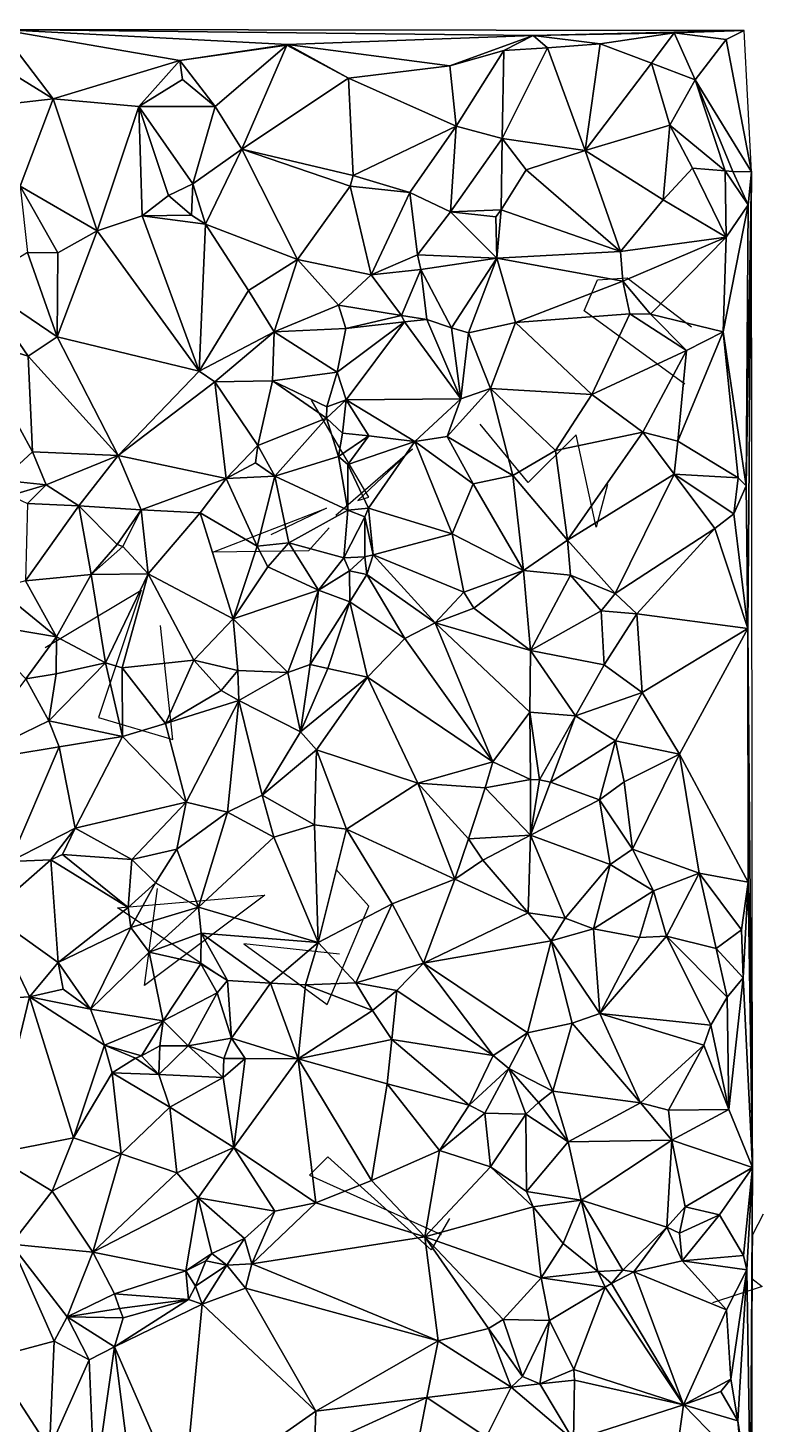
# Model space of a CAD drawing. Header units: metres. Extents: x -15.6 to 15.1, y -15 to 15.
# Drawn here: x 6.51 to 15.11, y -1.33 to 15 of the extents above; entities that cross this region are included whole.
import ezdxf

# ---------------------------------------------------------------- set-up
doc = ezdxf.new("R2010")
doc.units = ezdxf.units.M
doc.layers.add('CRACKS', color=1, linetype='Continuous')
doc.layers.add('STREET_MESH', color=7, linetype='Continuous')

msp = doc.modelspace()

# ---------------------------------------------------------------- linework, layer by layer
at = {"layer": 'CRACKS'}
for points in [[(14.191, 10.829, 0.1), (13.016, 11.688, 0.1), (13.172, 12.051, 0.1), (13.516, 12.075, 0.1), (14.27, 11.502, 0.1)], [(10.11, 9.297, 0.1), (11.006, 10.076, 0.1), (10.37, 9.469, 0.1), (10.495, 9.507, 0.1), (9.826, 10.645, 0.1)], [(13.289, 9.656, 0.1), (13.154, 9.157, 0.1), (12.921, 10.239, 0.1), (12.362, 9.682, 0.1), (11.799, 10.363, 0.1)], [(10.034, 9.151, 0.1), (9.79, 8.88, 0.1), (8.673, 8.865, 0.1), (10, 9.382, 0.1), (9.352, 9.067, 0.1)], [(6.71, 7.751, 0.1), (7.836, 8.422, 0.1), (7.337, 6.931, 0.1), (8.204, 6.675, 0.1), (8.06, 8.009, 0.1)], [(10.152, 4.164, 0.1), (9.034, 4.286, 0.1), (10.01, 3.574, 0.1), (10.497, 4.725, 0.1), (10.111, 5.156, 0.1)], [(8.803, 3.878, 0.1), (7.559, 4.705, 0.1), (9.279, 4.852, 0.1), (7.875, 3.797, 0.1), (8.027, 4.933, 0.1)], [(11.442, 1.071, 0.1), (11.224, 0.704, 0.1), (10.018, 1.795, 0.1), (9.803, 1.58, 0.1), (11.341, 0.885, 0.1)], [(15.107, 1.124, 0.1), (14.984, 0.882, 0.1), (14.974, 0.372, 0.1), (15.095, 0.278, 0.1), (14.514, 0.085, 0.1)]]:
    msp.add_polyline3d(points, dxfattribs=at)
at = {"layer": 'STREET_MESH'}
for points in [[(6.188, 14.977), (14.888, 14.968), (-11.059, 14.997)], [(6.053, 14.631), (6.807, 14.169), (6.188, 14.977)], [(6.807, 14.169), (8.287, 14.618), (6.188, 14.977)], [(8.287, 14.618), (9.545, 14.803), (6.188, 14.977)], [(9.545, 14.803), (12.419, 14.908), (6.188, 14.977)], [(6.188, 14.977), (12.419, 14.908), (14.888, 14.968)], [(11.445, 14.553), (12.419, 14.908), (9.545, 14.803)], [(11.445, 14.553), (12.074, 14.735), (12.419, 14.908)], [(12.419, 14.908), (12.074, 14.735), (12.586, 14.766)], [(12.419, 14.908), (14.069, 14.94), (14.888, 14.968)], [(12.419, 14.908), (13.204, 14.81), (14.069, 14.94)], [(13.204, 14.81), (12.419, 14.908), (12.586, 14.766)], [(13.204, 14.81), (13.801, 14.585), (14.069, 14.94)], [(13.801, 14.585), (14.315, 14.392), (14.069, 14.94)], [(14.069, 14.94), (14.675, 14.86), (14.888, 14.968)], [(14.315, 14.392), (14.675, 14.86), (14.069, 14.94)], [(14.675, 14.86), (14.315, 14.392), (14.971, 13.315)], [(14.675, 14.86), (14.971, 13.315), (14.888, 14.968)], [(8.287, 14.618), (9.536, 14.797), (9.545, 14.803)], [(9.536, 14.797), (8.287, 14.618), (8.699, 14.08)], [(9.536, 14.797), (8.699, 14.08), (9.013, 13.581)], [(10.258, 14.408), (9.536, 14.797), (9.013, 13.581)], [(9.536, 14.797), (10.258, 14.408), (9.545, 14.803)], [(10.258, 14.408), (11.445, 14.553), (9.545, 14.803)], [(12.074, 14.735), (11.445, 14.553), (11.518, 13.849)], [(12.074, 14.735), (11.518, 13.849), (12.058, 13.702)], [(13.026, 13.565), (12.586, 14.766), (12.058, 13.702)], [(12.586, 14.766), (12.074, 14.735), (12.058, 13.702)], [(13.204, 14.81), (12.586, 14.766), (13.026, 13.565)], [(13.801, 14.585), (13.204, 14.81), (13.026, 13.565)], [(5.613, 14.03), (6.807, 14.169), (6.053, 14.631)], [(7.808, 14.077), (8.287, 14.618), (6.807, 14.169)], [(7.808, 14.077), (8.319, 14.393), (8.287, 14.618)], [(8.287, 14.618), (8.319, 14.393), (8.699, 14.08)], [(11.518, 13.849), (11.445, 14.553), (10.258, 14.408)], [(14.017, 13.858), (13.801, 14.585), (13.026, 13.565)], [(14.315, 14.392), (13.801, 14.585), (14.017, 13.858)], [(8.319, 14.393), (7.808, 14.077), (8.699, 14.08)], [(10.312, 13.271), (10.258, 14.408), (9.013, 13.581)], [(10.312, 13.271), (11.518, 13.849), (10.258, 14.408)], [(14.665, 13.324), (14.315, 14.392), (14.017, 13.858)], [(14.315, 14.392), (14.665, 13.324), (14.754, 13.318)], [(14.315, 14.392), (14.754, 13.318), (14.971, 13.315)], [(6.42, 13.147), (6.807, 14.169), (5.613, 14.03)], [(6.42, 13.147), (7.318, 12.625), (6.807, 14.169)], [(7.318, 12.625), (7.808, 14.077), (6.807, 14.169)], [(7.846, 12.801), (7.808, 14.077), (7.318, 12.625)], [(7.808, 14.077), (8.44, 13.174), (8.699, 14.08)], [(8.155, 13.036), (8.44, 13.174), (7.808, 14.077)], [(7.846, 12.801), (8.155, 13.036), (7.808, 14.077)], [(8.699, 14.08), (8.44, 13.174), (9.013, 13.581)], [(11.518, 13.849), (10.312, 13.271), (10.975, 13.072)], [(11.451, 12.848), (11.518, 13.849), (10.975, 13.072)], [(11.518, 13.849), (11.451, 12.848), (12.058, 13.702)], [(14.017, 13.858), (13.026, 13.565), (13.937, 12.986)], [(14.283, 13.356), (14.017, 13.858), (13.937, 12.986)], [(14.665, 13.324), (14.017, 13.858), (14.283, 13.356)], [(8.44, 13.174), (8.585, 12.701), (9.013, 13.581)], [(8.585, 12.701), (9.664, 12.288), (9.013, 13.581)], [(9.664, 12.288), (10.279, 13.145), (9.013, 13.581)], [(10.279, 13.145), (10.312, 13.271), (9.013, 13.581)], [(11.451, 12.848), (12.046, 12.87), (12.058, 13.702)], [(12.046, 12.87), (12.338, 13.339), (12.058, 13.702)], [(12.338, 13.339), (13.026, 13.565), (12.058, 13.702)], [(13.026, 13.565), (12.338, 13.339), (13.44, 12.382)], [(13.026, 13.565), (13.44, 12.382), (13.937, 12.986)], [(10.312, 13.271), (10.279, 13.145), (10.975, 13.072)], [(12.338, 13.339), (12.046, 12.87), (13.44, 12.382)], [(14.674, 12.548), (14.283, 13.356), (13.937, 12.986)], [(14.674, 12.548), (14.665, 13.324), (14.283, 13.356)], [(14.932, 12.93), (14.665, 13.324), (14.674, 12.548)], [(14.754, 13.318), (14.665, 13.324), (14.932, 12.93)], [(14.754, 13.318), (14.932, 12.93), (14.971, 13.315)], [(14.971, 13.315), (14.908, 9.642), (14.928, 7.973)], [(14.971, 13.315), (14.932, 12.93), (14.908, 9.642)], [(14.971, 13.315), (14.928, 7.973), (14.983, 1.669)], [(7.318, 12.625), (6.42, 13.147), (6.861, 12.365)], [(6.42, 13.147), (6.506, 12.371), (6.861, 12.365)], [(8.44, 13.174), (8.155, 13.036), (8.424, 12.809)], [(8.44, 13.174), (8.424, 12.809), (8.585, 12.701)], [(10.279, 13.145), (9.664, 12.288), (10.524, 12.11)], [(10.279, 13.145), (10.524, 12.11), (10.975, 13.072)], [(10.524, 12.11), (11.066, 12.345), (10.975, 13.072)], [(11.066, 12.345), (11.451, 12.848), (10.975, 13.072)], [(8.155, 13.036), (7.846, 12.801), (8.424, 12.809)], [(13.44, 12.382), (14.674, 12.548), (13.937, 12.986)], [(14.932, 12.93), (14.674, 12.548), (14.64, 11.443)], [(14.908, 9.642), (14.932, 12.93), (14.64, 11.443)], [(7.846, 12.801), (7.318, 12.625), (8.511, 10.982)], [(8.424, 12.809), (7.846, 12.801), (8.585, 12.701)], [(8.585, 12.701), (7.846, 12.801), (8.511, 10.982)], [(11.451, 12.848), (11.066, 12.345), (11.993, 12.306)], [(11.982, 12.789), (12.046, 12.87), (11.451, 12.848)], [(11.982, 12.789), (11.451, 12.848), (11.993, 12.306)], [(12.046, 12.87), (11.982, 12.789), (11.993, 12.306)], [(13.44, 12.382), (12.046, 12.87), (11.993, 12.306)], [(6.852, 11.385), (7.318, 12.625), (6.861, 12.365)], [(7.318, 12.625), (6.852, 11.385), (8.511, 10.982)], [(9.091, 11.928), (8.585, 12.701), (8.511, 10.982)], [(8.585, 12.701), (9.091, 11.928), (9.664, 12.288)], [(13.44, 12.382), (13.466, 12.037), (14.674, 12.548)], [(14.674, 12.548), (13.466, 12.037), (13.791, 11.65)], [(14.674, 12.548), (13.791, 11.65), (14.64, 11.443)], [(6.506, 12.371), (5.923, 12.011), (6.852, 11.385)], [(6.506, 12.371), (6.852, 11.385), (6.861, 12.365)], [(9.664, 12.288), (9.091, 11.928), (9.388, 11.444)], [(9.664, 12.288), (9.388, 11.444), (10.143, 11.755)], [(10.524, 12.11), (9.664, 12.288), (10.143, 11.755)], [(11.106, 12.172), (11.066, 12.345), (10.524, 12.11)], [(11.066, 12.345), (11.106, 12.172), (11.993, 12.306)], [(11.106, 12.172), (11.462, 11.488), (11.993, 12.306)], [(11.462, 11.488), (11.663, 11.429), (11.993, 12.306)], [(11.663, 11.429), (12.213, 11.552), (11.993, 12.306)], [(13.466, 12.037), (13.44, 12.382), (11.993, 12.306)], [(12.213, 11.552), (13.466, 12.037), (11.993, 12.306)], [(10.878, 11.634), (10.524, 12.11), (10.143, 11.755)], [(10.878, 11.634), (11.106, 12.172), (10.524, 12.11)], [(11.106, 12.172), (10.878, 11.634), (11.174, 11.587)], [(11.462, 11.488), (11.106, 12.172), (11.174, 11.587)], [(6.514, 11.158), (5.923, 12.011), (5.838, 11.365)], [(5.923, 12.011), (6.514, 11.158), (6.852, 11.385)], [(9.388, 11.444), (9.091, 11.928), (8.511, 10.982)], [(13.466, 12.037), (12.213, 11.552), (13.549, 11.653)], [(13.466, 12.037), (13.549, 11.653), (13.791, 11.65)], [(9.388, 11.444), (10.228, 11.481), (10.143, 11.755)], [(10.228, 11.481), (10.878, 11.634), (10.143, 11.755)], [(10.878, 11.634), (10.228, 11.481), (10.913, 11.558)], [(10.878, 11.634), (10.913, 11.558), (11.174, 11.587)], [(13.549, 11.653), (12.213, 11.552), (13.106, 10.711)], [(14.211, 11.226), (13.549, 11.653), (13.106, 10.711)], [(13.791, 11.65), (13.549, 11.653), (14.211, 11.226)], [(13.791, 11.65), (14.211, 11.226), (14.64, 11.443)], [(9.388, 11.444), (8.511, 10.982), (8.695, 10.856)], [(9.371, 10.869), (9.388, 11.444), (8.695, 10.856)], [(9.371, 10.869), (10.128, 10.972), (9.388, 11.444)], [(10.128, 10.972), (10.228, 11.481), (9.388, 11.444)], [(10.913, 11.558), (10.128, 10.972), (10.233, 10.649)], [(10.228, 11.481), (10.128, 10.972), (10.913, 11.558)], [(10.913, 11.558), (10.233, 10.649), (11.574, 10.659)], [(11.174, 11.587), (10.913, 11.558), (11.574, 10.659)], [(11.462, 11.488), (11.174, 11.587), (11.574, 10.659)], [(11.663, 11.429), (11.462, 11.488), (11.574, 10.659)], [(12.213, 11.552), (11.663, 11.429), (11.921, 10.78)], [(12.213, 11.552), (11.921, 10.78), (13.106, 10.711)], [(14.211, 11.226), (14.109, 10.163), (14.64, 11.443)], [(14.109, 10.163), (14.817, 9.735), (14.64, 11.443)], [(14.817, 9.735), (14.908, 9.642), (14.64, 11.443)], [(6.514, 11.158), (5.838, 11.365), (6.565, 10.039)], [(5.838, 11.365), (6.205, 9.707), (6.565, 10.039)], [(6.514, 11.158), (7.566, 9.995), (6.852, 11.385)], [(6.852, 11.385), (7.566, 9.995), (8.511, 10.982)], [(11.921, 10.78), (11.663, 11.429), (11.574, 10.659)], [(7.566, 9.995), (6.514, 11.158), (6.565, 10.039)], [(13.702, 10.268), (14.211, 11.226), (13.106, 10.711)], [(13.702, 10.268), (14.109, 10.163), (14.211, 11.226)], [(8.511, 10.982), (7.566, 9.995), (8.695, 10.856)], [(10.004, 10.567), (10.128, 10.972), (9.371, 10.869)], [(10.128, 10.972), (10.004, 10.567), (10.233, 10.649)], [(7.566, 9.995), (8.829, 9.729), (8.695, 10.856)], [(9.197, 10.113), (9.371, 10.869), (8.695, 10.856)], [(8.829, 9.729), (9.197, 10.113), (8.695, 10.856)], [(9.197, 10.113), (10.001, 10.432), (9.371, 10.869)], [(10.001, 10.432), (10.004, 10.567), (9.371, 10.869)], [(11.413, 10.22), (11.921, 10.78), (11.574, 10.659)], [(11.413, 10.22), (12.182, 9.764), (11.921, 10.78)], [(11.921, 10.78), (12.681, 10.056), (13.106, 10.711)], [(12.182, 9.764), (12.681, 10.056), (11.921, 10.78)], [(10.004, 10.567), (10.001, 10.432), (10.233, 10.649)], [(10.001, 10.432), (10.187, 10.259), (10.233, 10.649)], [(10.187, 10.259), (10.495, 10.225), (10.233, 10.649)], [(10.233, 10.649), (11.034, 10.158), (11.574, 10.659)], [(10.233, 10.649), (10.495, 10.225), (11.034, 10.158)], [(11.034, 10.158), (11.413, 10.22), (11.574, 10.659)], [(12.681, 10.056), (13.702, 10.268), (13.106, 10.711)], [(9.397, 9.756), (10.001, 10.432), (9.197, 10.113)], [(10.001, 10.432), (9.397, 9.756), (10.144, 9.986)], [(10.187, 10.259), (10.001, 10.432), (10.144, 9.986)], [(10.495, 10.225), (10.187, 10.259), (10.144, 9.986)], [(10.253, 9.89), (10.495, 10.225), (10.144, 9.986)], [(10.495, 10.225), (10.253, 9.89), (11.034, 10.158)], [(10.253, 9.89), (10.493, 9.381), (11.034, 10.158)], [(11.034, 10.158), (10.493, 9.381), (11.47, 9.08)], [(11.716, 9.665), (11.413, 10.22), (11.034, 10.158)], [(11.716, 9.665), (11.034, 10.158), (11.47, 9.08)], [(11.413, 10.22), (11.716, 9.665), (12.182, 9.764)], [(12.819, 9.004), (13.702, 10.268), (12.681, 10.056)], [(13.702, 10.268), (12.819, 9.004), (14.069, 9.776)], [(14.109, 10.163), (13.702, 10.268), (14.069, 9.776)], [(14.817, 9.735), (14.109, 10.163), (14.069, 9.776)], [(6.205, 9.707), (6.725, 9.654), (6.565, 10.039)], [(6.725, 9.654), (7.566, 9.995), (6.565, 10.039)], [(6.725, 9.654), (7.106, 9.408), (7.566, 9.995)], [(7.106, 9.408), (7.836, 9.361), (7.566, 9.995)], [(7.566, 9.995), (7.836, 9.361), (8.829, 9.729)], [(9.172, 9.912), (9.197, 10.113), (8.829, 9.729)], [(9.172, 9.912), (9.397, 9.756), (9.197, 10.113)], [(9.397, 9.756), (10.252, 9.356), (10.144, 9.986)], [(10.252, 9.356), (10.253, 9.89), (10.144, 9.986)], [(12.182, 9.764), (12.819, 9.004), (12.681, 10.056)], [(9.397, 9.756), (9.172, 9.912), (8.829, 9.729)], [(10.493, 9.381), (10.253, 9.89), (10.252, 9.356)], [(6.725, 9.654), (6.205, 9.707), (6.305, 9.53)], [(6.505, 9.434), (6.725, 9.654), (6.305, 9.53)], [(6.725, 9.654), (6.505, 9.434), (7.106, 9.408)], [(7.836, 9.361), (8.525, 9.326), (8.829, 9.729)], [(8.525, 9.326), (9.192, 8.934), (8.829, 9.729)], [(9.192, 8.934), (9.397, 9.756), (8.829, 9.729)], [(9.192, 8.934), (9.56, 8.973), (9.397, 9.756)], [(9.397, 9.756), (9.56, 8.973), (10.252, 9.356)], [(12.305, 8.652), (11.716, 9.665), (11.47, 9.08)], [(11.716, 9.665), (12.305, 8.652), (12.182, 9.764)], [(12.182, 9.764), (12.305, 8.652), (12.819, 9.004)], [(14.069, 9.776), (12.819, 9.004), (13.379, 8.384)], [(14.545, 9.143), (14.069, 9.776), (13.379, 8.384)], [(14.545, 9.143), (14.767, 9.313), (14.069, 9.776)], [(14.767, 9.313), (14.817, 9.735), (14.069, 9.776)], [(14.817, 9.735), (14.767, 9.313), (14.908, 9.642)], [(14.908, 9.642), (14.767, 9.313), (14.928, 7.973)], [(7.106, 9.408), (6.505, 9.434), (6.482, 8.532)], [(7.248, 8.603), (7.106, 9.408), (6.482, 8.532)], [(7.248, 8.603), (7.552, 8.957), (7.106, 9.408)], [(7.552, 8.957), (7.836, 9.361), (7.106, 9.408)], [(7.836, 9.361), (7.552, 8.957), (7.621, 8.933)], [(7.915, 8.611), (7.836, 9.361), (7.621, 8.933)], [(8.525, 9.326), (7.836, 9.361), (7.915, 8.611)], [(8.525, 9.326), (7.915, 8.611), (8.91, 8.086)], [(9.192, 8.934), (8.525, 9.326), (8.91, 8.086)], [(9.56, 8.973), (10.203, 8.798), (10.252, 9.356)], [(10.203, 8.798), (10.45, 9.278), (10.252, 9.356)], [(10.45, 9.278), (10.493, 9.381), (10.252, 9.356)], [(10.493, 9.381), (10.45, 9.278), (10.546, 8.835)], [(10.493, 9.381), (10.546, 8.835), (11.47, 9.08)], [(14.767, 9.313), (14.545, 9.143), (14.928, 7.973)], [(10.452, 8.81), (10.45, 9.278), (10.203, 8.798)], [(10.45, 9.278), (10.452, 8.81), (10.546, 8.835)], [(10.546, 8.835), (11.609, 8.399), (11.47, 9.08)], [(11.609, 8.399), (12.305, 8.652), (11.47, 9.08)], [(12.819, 9.004), (12.305, 8.652), (12.857, 8.596)], [(12.819, 9.004), (12.857, 8.596), (13.379, 8.384)], [(13.632, 8.146), (14.545, 9.143), (13.379, 8.384)], [(14.545, 9.143), (13.632, 8.146), (14.928, 7.973)], [(7.621, 8.933), (7.552, 8.957), (7.248, 8.603)], [(7.915, 8.611), (7.621, 8.933), (7.248, 8.603)], [(9.314, 8.694), (9.192, 8.934), (8.91, 8.086)], [(9.56, 8.973), (9.192, 8.934), (9.314, 8.694)], [(9.56, 8.973), (9.314, 8.694), (9.908, 8.423)], [(10.203, 8.798), (9.56, 8.973), (9.908, 8.423)], [(10.452, 8.81), (10.472, 8.603), (10.546, 8.835)], [(10.472, 8.603), (11.273, 8.04), (10.546, 8.835)], [(11.273, 8.04), (11.609, 8.399), (10.546, 8.835)], [(9.314, 8.694), (8.91, 8.086), (9.908, 8.423)], [(10.272, 8.646), (10.203, 8.798), (9.908, 8.423)], [(10.272, 8.646), (10.452, 8.81), (10.203, 8.798)], [(10.452, 8.81), (10.272, 8.646), (10.472, 8.603)], [(6.152, 8.44), (6.844, 7.877), (6.482, 8.532)], [(6.844, 7.877), (7.248, 8.603), (6.482, 8.532)], [(6.844, 7.877), (7.416, 7.572), (7.248, 8.603)], [(7.416, 7.572), (7.915, 8.611), (7.248, 8.603)], [(7.915, 8.611), (7.416, 7.572), (7.611, 7.512)], [(7.915, 8.611), (7.611, 7.512), (8.451, 7.604)], [(8.91, 8.086), (7.915, 8.611), (8.451, 7.604)], [(10.274, 8.284), (10.272, 8.646), (9.908, 8.423)], [(10.272, 8.646), (10.274, 8.284), (10.472, 8.603)], [(10.274, 8.284), (10.919, 7.857), (10.472, 8.603)], [(10.472, 8.603), (10.919, 7.857), (11.273, 8.04)], [(12.305, 8.652), (11.609, 8.399), (11.725, 8.212)], [(12.305, 8.652), (11.725, 8.212), (12.389, 7.715)], [(12.305, 8.652), (12.389, 7.715), (12.857, 8.596)], [(12.389, 7.715), (13.215, 8.18), (12.857, 8.596)], [(12.857, 8.596), (13.215, 8.18), (13.379, 8.384)], [(5.852, 8.043), (6.844, 7.877), (6.152, 8.44)], [(8.91, 8.086), (9.55, 7.458), (9.908, 8.423)], [(9.55, 7.458), (9.809, 7.55), (9.908, 8.423)], [(9.809, 7.55), (10.274, 8.284), (9.908, 8.423)], [(11.609, 8.399), (11.273, 8.04), (11.725, 8.212)], [(13.215, 8.18), (13.632, 8.146), (13.379, 8.384)], [(10.274, 8.284), (9.809, 7.55), (10.018, 7.504)], [(10.274, 8.284), (10.018, 7.504), (10.481, 7.405)], [(10.919, 7.857), (10.274, 8.284), (10.481, 7.405)], [(11.725, 8.212), (11.273, 8.04), (12.389, 7.715)], [(13.248, 7.547), (13.215, 8.18), (12.389, 7.715)], [(13.215, 8.18), (13.248, 7.547), (13.632, 8.146)], [(6.844, 7.877), (5.852, 8.043), (6.486, 7.383)], [(8.965, 7.483), (8.91, 8.086), (8.451, 7.604)], [(8.91, 8.086), (8.965, 7.483), (9.55, 7.458)], [(11.273, 8.04), (10.919, 7.857), (11.946, 6.412)], [(11.273, 8.04), (12.379, 6.995), (12.389, 7.715)], [(12.379, 6.995), (11.273, 8.04), (11.946, 6.412)], [(13.248, 7.547), (13.693, 7.225), (13.632, 8.146)], [(13.632, 8.146), (13.693, 7.225), (14.928, 7.973)], [(6.844, 7.877), (6.486, 7.383), (6.842, 7.444)], [(7.416, 7.572), (6.844, 7.877), (6.842, 7.444)], [(10.919, 7.857), (10.481, 7.405), (11.946, 6.412)], [(13.693, 7.225), (14.131, 6.501), (14.928, 7.973)], [(14.131, 6.501), (14.933, 5.006), (14.928, 7.973)], [(14.928, 7.973), (14.933, 5.006), (14.983, 1.669)], [(12.389, 7.715), (12.379, 6.995), (12.915, 6.951)], [(13.248, 7.547), (12.389, 7.715), (12.915, 6.951)], [(7.416, 7.572), (6.842, 7.444), (6.753, 6.892)], [(7.615, 6.709), (7.416, 7.572), (6.753, 6.892)], [(7.611, 7.512), (7.416, 7.572), (7.615, 6.709)], [(7.611, 7.512), (8.118, 6.861), (8.451, 7.604)], [(8.118, 6.861), (7.611, 7.512), (7.615, 6.709)], [(8.118, 6.861), (8.769, 7.246), (8.451, 7.604)], [(8.769, 7.246), (8.965, 7.483), (8.451, 7.604)], [(9.699, 6.766), (9.809, 7.55), (9.55, 7.458)], [(9.809, 7.55), (9.699, 6.766), (10.018, 7.504)], [(13.693, 7.225), (13.248, 7.547), (12.915, 6.951)], [(6.486, 7.383), (5.741, 6.402), (6.753, 6.892)], [(6.842, 7.444), (6.486, 7.383), (6.753, 6.892)], [(8.965, 7.483), (8.769, 7.246), (8.975, 7.131)], [(8.965, 7.483), (8.975, 7.131), (9.55, 7.458)], [(8.975, 7.131), (9.699, 6.766), (9.55, 7.458)], [(10.018, 7.504), (9.699, 6.766), (10.481, 7.405)], [(9.699, 6.766), (9.885, 6.554), (10.481, 7.405)], [(9.885, 6.554), (11.071, 6.165), (10.481, 7.405)], [(10.481, 7.405), (11.071, 6.165), (11.946, 6.412)], [(8.769, 7.246), (8.118, 6.861), (8.975, 7.131)], [(13.383, 6.659), (13.693, 7.225), (12.915, 6.951)], [(13.693, 7.225), (13.383, 6.659), (14.131, 6.501)], [(8.975, 7.131), (8.118, 6.861), (8.361, 5.943)], [(8.846, 5.824), (8.975, 7.131), (8.361, 5.943)], [(9.251, 6.022), (8.975, 7.131), (8.846, 5.824)], [(8.975, 7.131), (9.251, 6.022), (9.699, 6.766)], [(5.741, 6.402), (6.874, 6.589), (6.753, 6.892)], [(6.874, 6.589), (7.615, 6.709), (6.753, 6.892)], [(8.118, 6.861), (7.615, 6.709), (8.361, 5.943)], [(12.386, 6.208), (12.379, 6.995), (11.946, 6.412)], [(12.386, 6.208), (12.493, 6.203), (12.379, 6.995)], [(12.379, 6.995), (12.493, 6.203), (12.915, 6.951)], [(12.493, 6.203), (12.621, 6.174), (12.915, 6.951)], [(12.621, 6.174), (13.383, 6.659), (12.915, 6.951)], [(7.615, 6.709), (6.874, 6.589), (7.061, 5.639)], [(8.361, 5.943), (7.615, 6.709), (7.061, 5.639)], [(9.251, 6.022), (9.885, 6.554), (9.699, 6.766)], [(5.741, 6.402), (6.301, 5.249), (6.874, 6.589)], [(6.874, 6.589), (6.301, 5.249), (7.061, 5.639)], [(9.885, 6.554), (9.251, 6.022), (9.863, 5.678)], [(9.885, 6.554), (9.863, 5.678), (10.235, 5.627)], [(9.885, 6.554), (10.235, 5.627), (11.071, 6.165)], [(12.621, 6.174), (13.194, 5.97), (13.383, 6.659)], [(13.383, 6.659), (13.194, 5.97), (13.482, 6.179)], [(13.383, 6.659), (13.482, 6.179), (14.131, 6.501)], [(11.071, 6.165), (11.858, 6.111), (11.946, 6.412)], [(11.858, 6.111), (12.386, 6.208), (11.946, 6.412)], [(13.482, 6.179), (13.582, 5.39), (14.131, 6.501)], [(13.582, 5.39), (14.36, 5.11), (14.131, 6.501)], [(14.36, 5.11), (14.933, 5.006), (14.131, 6.501)], [(12.388, 5.557), (12.386, 6.208), (11.858, 6.111)], [(12.388, 5.557), (12.493, 6.203), (12.386, 6.208)], [(11.071, 6.165), (10.235, 5.627), (11.502, 5.041)], [(11.071, 6.165), (11.502, 5.041), (11.661, 5.512)], [(11.858, 6.111), (11.071, 6.165), (11.661, 5.512)], [(12.388, 5.557), (11.858, 6.111), (11.661, 5.512)], [(12.493, 6.203), (12.388, 5.557), (12.621, 6.174)], [(12.388, 5.557), (13.194, 5.97), (12.621, 6.174)], [(13.482, 6.179), (13.194, 5.97), (13.582, 5.39)], [(7.726, 5.269), (8.361, 5.943), (7.061, 5.639)], [(8.361, 5.943), (7.726, 5.269), (8.252, 5.393)], [(8.846, 5.824), (8.361, 5.943), (8.252, 5.393)], [(9.251, 6.022), (8.846, 5.824), (9.387, 5.532)], [(9.863, 5.678), (9.251, 6.022), (9.387, 5.532)], [(13.194, 5.97), (12.388, 5.557), (13.321, 5.213)], [(13.194, 5.97), (13.321, 5.213), (13.582, 5.39)], [(8.505, 4.715), (8.846, 5.824), (8.252, 5.393)], [(9.387, 5.532), (8.846, 5.824), (8.505, 4.715)], [(6.301, 5.249), (6.777, 5.267), (7.061, 5.639)], [(6.777, 5.267), (6.914, 5.33), (7.061, 5.639)], [(6.914, 5.33), (7.726, 5.269), (7.061, 5.639)], [(9.863, 5.678), (9.387, 5.532), (9.906, 4.3)], [(10.235, 5.627), (9.863, 5.678), (9.906, 4.3)], [(10.235, 5.627), (9.906, 4.3), (10.77, 4.754)], [(11.502, 5.041), (10.235, 5.627), (10.77, 4.754)], [(11.83, 5.263), (12.388, 5.557), (11.661, 5.512)], [(12.388, 5.557), (11.83, 5.263), (12.359, 4.649)], [(12.794, 4.585), (12.388, 5.557), (12.359, 4.649)], [(12.388, 5.557), (12.794, 4.585), (13.321, 5.213)], [(7.726, 5.269), (8.001, 4.997), (8.252, 5.393)], [(8.001, 4.997), (8.505, 4.715), (8.252, 5.393)], [(9.387, 5.532), (8.505, 4.715), (9.906, 4.3)], [(11.502, 5.041), (11.83, 5.263), (11.661, 5.512)], [(13.321, 5.213), (13.825, 4.904), (13.582, 5.39)], [(13.825, 4.904), (14.36, 5.11), (13.582, 5.39)], [(6.062, 4.639), (6.863, 4.067), (6.777, 5.267)], [(6.301, 5.249), (6.062, 4.639), (6.777, 5.267)], [(7.681, 4.71), (6.914, 5.33), (6.777, 5.267)], [(6.863, 4.067), (7.681, 4.71), (6.777, 5.267)], [(6.914, 5.33), (7.681, 4.71), (7.726, 5.269)], [(7.726, 5.269), (7.681, 4.71), (8.001, 4.997)], [(12.359, 4.649), (11.83, 5.263), (11.502, 5.041)], [(13.321, 5.213), (12.794, 4.585), (13.126, 4.46)], [(13.825, 4.904), (13.321, 5.213), (13.126, 4.46)], [(14.36, 5.11), (13.825, 4.904), (13.978, 4.374)], [(14.56, 4.231), (14.36, 5.11), (13.978, 4.374)], [(14.36, 5.11), (14.855, 4.449), (14.933, 5.006)], [(14.855, 4.449), (14.36, 5.11), (14.56, 4.231)], [(7.681, 4.71), (7.714, 4.476), (8.001, 4.997)], [(7.714, 4.476), (8.505, 4.715), (8.001, 4.997)], [(11.135, 4.057), (11.502, 5.041), (10.77, 4.754)], [(11.135, 4.057), (12.359, 4.649), (11.502, 5.041)], [(13.661, 4.359), (13.825, 4.904), (13.126, 4.46)], [(13.825, 4.904), (13.661, 4.359), (13.978, 4.374)], [(14.855, 4.449), (14.876, 3.885), (14.933, 5.006)], [(14.933, 5.006), (14.876, 3.885), (14.983, 1.669)], [(9.906, 4.3), (10.343, 3.827), (10.77, 4.754)], [(10.343, 3.827), (11.135, 4.057), (10.77, 4.754)], [(6.002, 3.634), (6.528, 3.666), (6.062, 4.639)], [(6.528, 3.666), (6.863, 4.067), (6.062, 4.639)], [(7.714, 4.476), (7.681, 4.71), (6.863, 4.067)], [(7.714, 4.476), (7.928, 4.188), (8.505, 4.715)], [(7.928, 4.188), (8.537, 4.411), (8.505, 4.715)], [(8.505, 4.715), (8.537, 4.411), (9.906, 4.3)], [(12.631, 4.321), (12.359, 4.649), (11.135, 4.057)], [(12.794, 4.585), (12.359, 4.649), (12.631, 4.321)], [(12.794, 4.585), (12.631, 4.321), (13.126, 4.46)], [(7.24, 3.52), (7.714, 4.476), (6.863, 4.067)], [(7.714, 4.476), (7.24, 3.52), (7.928, 4.188)], [(8.537, 4.411), (7.928, 4.188), (8.534, 4.05)], [(8.844, 3.854), (8.537, 4.411), (8.534, 4.05)], [(8.537, 4.411), (9.348, 3.824), (9.906, 4.3)], [(8.537, 4.411), (8.844, 3.854), (9.348, 3.824)], [(12.631, 4.321), (13.197, 3.468), (13.126, 4.46)], [(13.197, 3.468), (13.661, 4.359), (13.126, 4.46)], [(14.855, 4.449), (14.56, 4.231), (14.876, 3.885)], [(9.348, 3.824), (9.756, 3.804), (9.906, 4.3)], [(9.756, 3.804), (10.343, 3.827), (9.906, 4.3)], [(12.631, 4.321), (11.135, 4.057), (12.351, 3.244)], [(12.874, 3.356), (12.631, 4.321), (12.351, 3.244)], [(12.874, 3.356), (13.197, 3.468), (12.631, 4.321)], [(13.978, 4.374), (13.197, 3.468), (14.497, 3.335)], [(13.661, 4.359), (13.197, 3.468), (13.978, 4.374)], [(14.687, 3.659), (13.978, 4.374), (14.497, 3.335)], [(14.56, 4.231), (13.978, 4.374), (14.687, 3.659)], [(7.928, 4.188), (7.24, 3.52), (8.092, 3.384)], [(7.928, 4.188), (8.092, 3.384), (8.534, 4.05)], [(14.876, 3.885), (14.56, 4.231), (14.687, 3.659)], [(6.528, 3.666), (6.922, 3.756), (6.863, 4.067)], [(6.922, 3.756), (7.24, 3.52), (6.863, 4.067)], [(8.092, 3.384), (8.722, 3.711), (8.534, 4.05)], [(8.722, 3.711), (8.844, 3.854), (8.534, 4.05)], [(10.825, 3.737), (11.135, 4.057), (10.343, 3.827)], [(10.825, 3.737), (11.952, 2.977), (11.135, 4.057)], [(11.135, 4.057), (11.952, 2.977), (12.351, 3.244)], [(8.844, 3.854), (8.722, 3.711), (8.891, 3.183)], [(8.844, 3.854), (8.891, 3.183), (9.348, 3.824)], [(9.348, 3.824), (8.891, 3.183), (9.67, 2.941)], [(9.756, 3.804), (9.348, 3.824), (9.67, 2.941)], [(10.538, 3.506), (9.756, 3.804), (9.67, 2.941)], [(9.756, 3.804), (10.538, 3.506), (10.343, 3.827)], [(10.538, 3.506), (10.825, 3.737), (10.343, 3.827)], [(14.876, 3.885), (14.687, 3.659), (14.707, 2.345)], [(14.876, 3.885), (14.707, 2.345), (14.983, 1.669)], [(6.08, 1.823), (6.528, 3.666), (6.002, 3.634)], [(6.528, 3.666), (6.08, 1.823), (7.043, 2.016)], [(7.24, 3.52), (6.922, 3.756), (6.528, 3.666)], [(7.407, 3.098), (6.528, 3.666), (7.043, 2.016)], [(7.407, 3.098), (7.24, 3.52), (6.528, 3.666)], [(8.385, 3.092), (8.722, 3.711), (8.092, 3.384)], [(8.722, 3.711), (8.385, 3.092), (8.891, 3.183)], [(10.825, 3.737), (10.538, 3.506), (10.767, 3.166)], [(11.952, 2.977), (10.825, 3.737), (10.767, 3.166)], [(14.707, 2.345), (14.687, 3.659), (14.497, 3.335)], [(7.24, 3.52), (7.407, 3.098), (8.092, 3.384)], [(10.767, 3.166), (10.538, 3.506), (9.67, 2.941)], [(13.197, 3.468), (12.874, 3.356), (13.675, 2.425)], [(13.197, 3.468), (13.675, 2.425), (14.416, 3.099)], [(13.197, 3.468), (14.416, 3.099), (14.497, 3.335)], [(7.407, 3.098), (7.838, 2.973), (8.092, 3.384)], [(8.092, 3.384), (7.838, 2.973), (8.053, 3.093)], [(8.385, 3.092), (8.092, 3.384), (8.053, 3.093)], [(12.647, 2.561), (12.874, 3.356), (12.351, 3.244)], [(13.675, 2.425), (12.874, 3.356), (12.647, 2.561)], [(14.416, 3.099), (14.707, 2.345), (14.497, 3.335)], [(8.385, 3.092), (8.802, 2.944), (8.891, 3.183)], [(8.802, 2.944), (9.049, 2.945), (8.891, 3.183)], [(8.891, 3.183), (9.049, 2.945), (9.67, 2.941)], [(10.712, 2.647), (10.767, 3.166), (9.67, 2.941)], [(10.712, 2.647), (11.67, 2.398), (10.767, 3.166)], [(11.67, 2.398), (11.952, 2.977), (10.767, 3.166)], [(11.952, 2.977), (12.136, 2.828), (12.351, 3.244)], [(12.136, 2.828), (12.647, 2.561), (12.351, 3.244)], [(7.407, 3.098), (7.043, 2.016), (7.494, 2.775)], [(7.77, 2.946), (7.407, 3.098), (7.494, 2.775)], [(7.838, 2.973), (7.407, 3.098), (7.77, 2.946)], [(8.042, 2.758), (7.77, 2.946), (7.494, 2.775)], [(7.838, 2.973), (7.77, 2.946), (8.042, 2.758)], [(7.838, 2.973), (8.042, 2.758), (8.053, 3.093)], [(8.042, 2.758), (8.385, 3.092), (8.053, 3.093)], [(8.793, 2.722), (8.385, 3.092), (8.042, 2.758)], [(8.802, 2.944), (8.385, 3.092), (8.793, 2.722)], [(9.049, 2.945), (8.793, 2.722), (8.917, 1.901)], [(9.049, 2.945), (8.802, 2.944), (8.793, 2.722)], [(9.67, 2.941), (9.049, 2.945), (8.917, 1.901)], [(9.879, 1.254), (9.67, 2.941), (8.917, 1.901)], [(9.879, 1.254), (10.527, 1.518), (9.67, 2.941)], [(10.527, 1.518), (10.712, 2.647), (9.67, 2.941)], [(11.952, 2.977), (11.67, 2.398), (12.136, 2.828)], [(14.416, 3.099), (13.675, 2.425), (14, 2.341)], [(14.416, 3.099), (14, 2.341), (14.707, 2.345)], [(11.67, 2.398), (11.855, 2.303), (12.136, 2.828)], [(11.855, 2.303), (12.334, 2.293), (12.136, 2.828)], [(12.136, 2.828), (12.481, 2.428), (12.647, 2.561)], [(12.136, 2.828), (12.334, 2.293), (12.481, 2.428)], [(7.043, 2.016), (7.602, 1.829), (7.494, 2.775)], [(8.171, 2.375), (8.042, 2.758), (7.494, 2.775)], [(7.602, 1.829), (8.171, 2.375), (7.494, 2.775)], [(8.793, 2.722), (8.042, 2.758), (8.171, 2.375)], [(8.793, 2.722), (8.171, 2.375), (8.917, 1.901)], [(11.323, 1.868), (10.712, 2.647), (10.527, 1.518)], [(11.323, 1.868), (11.67, 2.398), (10.712, 2.647)], [(12.647, 2.561), (12.481, 2.428), (12.829, 1.97)], [(13.675, 2.425), (12.647, 2.561), (12.829, 1.97)], [(7.602, 1.829), (8.253, 1.608), (8.171, 2.375)], [(8.171, 2.375), (8.253, 1.608), (8.917, 1.901)], [(11.323, 1.868), (11.855, 2.303), (11.67, 2.398)], [(11.855, 2.303), (11.323, 1.868), (11.918, 1.676)], [(12.334, 2.293), (11.855, 2.303), (11.918, 1.676)], [(12.34, 1.388), (12.334, 2.293), (11.918, 1.676)], [(12.481, 2.428), (12.334, 2.293), (12.829, 1.97)], [(12.334, 2.293), (12.34, 1.388), (12.829, 1.97)], [(13.675, 2.425), (12.829, 1.97), (14.039, 1.989)], [(14, 2.341), (13.675, 2.425), (14.039, 1.989)], [(14.707, 2.345), (14, 2.341), (14.039, 1.989)], [(14.707, 2.345), (14.039, 1.989), (14.983, 1.669)], [(6.08, 1.823), (6.793, 1.391), (7.043, 2.016)], [(6.793, 1.391), (7.602, 1.829), (7.043, 2.016)], [(12.34, 1.388), (12.979, 1.286), (12.829, 1.97)], [(12.829, 1.97), (12.979, 1.286), (14.039, 1.989)], [(12.979, 1.286), (13.98, 0.969), (14.039, 1.989)], [(13.98, 0.969), (14.197, 1.21), (14.039, 1.989)], [(14.039, 1.989), (14.197, 1.21), (14.983, 1.669)], [(6.313, 0.773), (6.793, 1.391), (6.08, 1.823)], [(6.793, 1.391), (7.271, 0.677), (7.602, 1.829)], [(7.602, 1.829), (7.271, 0.677), (8.253, 1.608)], [(8.253, 1.608), (8.501, 1.314), (8.917, 1.901)], [(8.501, 1.314), (9.399, 1.158), (8.917, 1.901)], [(9.399, 1.158), (9.879, 1.254), (8.917, 1.901)], [(11.152, 0.856), (11.323, 1.868), (10.527, 1.518)], [(11.323, 1.868), (11.152, 0.856), (11.918, 1.676)], [(11.152, 0.856), (12.42, 1.207), (11.918, 1.676)], [(12.42, 1.207), (12.34, 1.388), (11.918, 1.676)], [(14.197, 1.21), (14.596, 1.114), (14.983, 1.669)], [(14.596, 1.114), (14.878, 0.639), (14.983, 1.669)], [(14.878, 0.639), (14.918, 0.471), (14.983, 1.669)], [(14.918, 0.471), (14.959, -2.302), (14.983, 1.669)], [(14.959, -2.302), (14.973, -7.718), (14.983, 1.669)], [(7.271, 0.677), (8.501, 1.314), (8.253, 1.608)], [(9.879, 1.254), (11.152, 0.856), (10.527, 1.518)], [(6.793, 1.391), (6.313, 0.773), (7.271, 0.677)], [(8.501, 1.314), (7.271, 0.677), (8.355, 0.459)], [(8.662, 0.664), (8.501, 1.314), (8.355, 0.459)], [(8.501, 1.314), (9.043, 0.838), (9.399, 1.158)], [(8.662, 0.664), (9.043, 0.838), (8.501, 1.314)], [(12.34, 1.388), (12.42, 1.207), (12.979, 1.286)], [(9.043, 0.838), (9.127, 0.541), (9.399, 1.158)], [(9.879, 1.254), (9.127, 0.541), (11.152, 0.856)], [(9.399, 1.158), (9.127, 0.541), (9.879, 1.254)], [(12.513, 0.379), (12.42, 1.207), (11.152, 0.856)], [(12.42, 1.207), (12.768, 0.778), (12.979, 1.286)], [(12.768, 0.778), (12.42, 1.207), (12.513, 0.379)], [(12.768, 0.778), (13.176, 0.452), (12.979, 1.286)], [(12.979, 1.286), (13.176, 0.452), (13.468, 0.467)], [(13.98, 0.969), (12.979, 1.286), (13.468, 0.467)], [(14.197, 1.21), (13.98, 0.969), (14.128, 0.902)], [(14.197, 1.21), (14.128, 0.902), (14.596, 1.114)], [(14.128, 0.902), (14.16, 0.576), (14.596, 1.114)], [(14.16, 0.576), (14.878, 0.639), (14.596, 1.114)], [(9.043, 0.838), (8.662, 0.664), (8.837, 0.526)], [(9.127, 0.541), (9.043, 0.838), (8.837, 0.526)], [(9.127, 0.541), (11.309, -0.36), (11.152, 0.856)], [(12.066, -0.109), (11.152, 0.856), (11.898, -0.215)], [(12.066, -0.109), (12.513, 0.379), (11.152, 0.856)], [(11.152, 0.856), (11.309, -0.36), (11.898, -0.215)], [(13.596, 0.447), (13.98, 0.969), (13.468, 0.467)], [(14.16, 0.576), (13.98, 0.969), (13.596, 0.447)], [(13.98, 0.969), (14.16, 0.576), (14.128, 0.902)], [(6.817, -0.362), (6.313, 0.773), (6.071, -0.561)], [(6.313, 0.773), (6.969, -0.079), (7.271, 0.677)], [(6.969, -0.079), (6.313, 0.773), (6.817, -0.362)], [(7.271, 0.677), (6.969, -0.079), (7.523, 0.189)], [(7.271, 0.677), (7.523, 0.189), (8.355, 0.459)], [(8.591, 0.576), (8.662, 0.664), (8.355, 0.459)], [(8.662, 0.664), (8.591, 0.576), (8.837, 0.526)], [(13.176, 0.452), (12.768, 0.778), (12.513, 0.379)], [(8.47, 0.281), (8.591, 0.576), (8.355, 0.459)], [(8.591, 0.576), (8.47, 0.281), (8.837, 0.526)], [(8.47, 0.281), (8.547, 0.071), (8.837, 0.526)], [(8.547, 0.071), (9.054, 0.258), (8.837, 0.526)], [(9.054, 0.258), (9.127, 0.541), (8.837, 0.526)], [(11.309, -0.36), (9.127, 0.541), (9.054, 0.258)], [(14.16, 0.576), (13.596, 0.447), (14.678, 0.005)], [(14.878, 0.639), (14.16, 0.576), (14.918, 0.471)], [(14.16, 0.576), (14.678, 0.005), (14.918, 0.471)], [(8.355, 0.459), (7.523, 0.189), (8.389, 0.125)], [(8.47, 0.281), (8.355, 0.459), (8.389, 0.125)], [(12.609, -0.121), (12.513, 0.379), (12.066, -0.109)], [(13.26, 0.267), (13.176, 0.452), (12.513, 0.379)], [(12.609, -0.121), (13.26, 0.267), (12.513, 0.379)], [(13.176, 0.452), (13.334, 0.31), (13.468, 0.467)], [(13.26, 0.267), (13.334, 0.31), (13.176, 0.452)], [(13.334, 0.31), (13.596, 0.447), (13.468, 0.467)], [(13.334, 0.31), (14.177, -1.106), (13.596, 0.447)], [(13.596, 0.447), (14.177, -1.106), (14.678, 0.005)], [(14.918, 0.471), (14.678, 0.005), (14.732, -0.809)], [(14.813, -1.293), (14.918, 0.471), (14.732, -0.809)], [(14.918, 0.471), (14.813, -1.293), (14.959, -2.302)], [(6.969, -0.079), (7.58, 0.018), (7.523, 0.189)], [(7.523, 0.189), (7.58, 0.018), (8.389, 0.125)], [(8.547, 0.071), (8.47, 0.281), (8.389, 0.125)], [(9.054, 0.258), (8.547, 0.071), (9.877, -1.181)], [(11.309, -0.36), (9.054, 0.258), (9.877, -1.181)], [(12.896, -0.695), (13.26, 0.267), (12.609, -0.121)], [(13.26, 0.267), (12.896, -0.695), (14.177, -1.106)], [(13.334, 0.31), (13.26, 0.267), (14.177, -1.106)], [(7.58, 0.018), (6.969, -0.079), (7.624, -0.089)], [(7.521, -0.429), (8.547, 0.071), (8.389, 0.125)], [(7.624, -0.089), (7.521, -0.429), (8.389, 0.125)], [(8.547, 0.071), (7.521, -0.429), (8.326, -2.271)], [(7.58, 0.018), (7.624, -0.089), (8.389, 0.125)], [(9.877, -1.181), (8.547, 0.071), (8.326, -2.271)], [(14.678, 0.005), (14.177, -1.106), (14.732, -0.809)], [(6.969, -0.079), (6.817, -0.362), (7.228, -0.582)], [(7.521, -0.429), (6.969, -0.079), (7.228, -0.582)], [(7.624, -0.089), (6.969, -0.079), (7.521, -0.429)], [(12.292, -0.776), (12.066, -0.109), (11.898, -0.215)], [(12.292, -0.776), (12.609, -0.121), (12.066, -0.109)], [(12.292, -0.776), (12.495, -0.861), (12.609, -0.121)], [(12.495, -0.861), (12.896, -0.695), (12.609, -0.121)], [(11.309, -0.36), (12.161, -0.901), (11.898, -0.215)], [(12.161, -0.901), (12.292, -0.776), (11.898, -0.215)], [(6.817, -0.362), (6.071, -0.561), (6.764, -1.623)], [(6.817, -0.362), (6.764, -1.623), (7.228, -0.582)], [(7.521, -0.429), (7.228, -0.582), (7.287, -2.079)], [(7.758, -2.277), (7.521, -0.429), (7.287, -2.079)], [(7.521, -0.429), (7.758, -2.277), (8.326, -2.271)], [(11.176, -1.022), (11.309, -0.36), (9.877, -1.181)], [(12.161, -0.901), (11.309, -0.36), (11.176, -1.022)], [(6.764, -1.623), (6.071, -0.561), (6.195, -1.715)], [(7.228, -0.582), (6.764, -1.623), (7.287, -2.079)], [(12.161, -0.901), (12.495, -0.861), (12.292, -0.776)], [(12.896, -0.695), (12.495, -0.861), (12.902, -0.82)], [(14.177, -1.106), (12.896, -0.695), (12.902, -0.82)], [(14.177, -1.106), (14.614, -0.953), (14.732, -0.809)], [(14.614, -0.953), (14.813, -1.293), (14.732, -0.809)], [(12.161, -0.901), (11.176, -1.022), (11.869, -1.484)], [(12.892, -1.519), (12.161, -0.901), (11.869, -1.484)], [(12.495, -0.861), (12.161, -0.901), (12.892, -1.519)], [(12.495, -0.861), (12.892, -1.519), (12.902, -0.82)], [(12.892, -1.519), (14.177, -1.106), (12.902, -0.82)], [(14.614, -0.953), (14.177, -1.106), (14.813, -1.293)], [(9.863, -1.623), (11.176, -1.022), (9.877, -1.181)], [(11.176, -1.022), (9.863, -1.623), (10.951, -2.167)], [(11.869, -1.484), (11.176, -1.022), (10.951, -2.167)], [(14.177, -1.106), (12.892, -1.519), (14.03, -2.167)], [(14.177, -1.106), (14.03, -2.167), (14.858, -1.809)], [(14.813, -1.293), (14.177, -1.106), (14.858, -1.809)], [(9.863, -1.623), (9.877, -1.181), (8.326, -2.271)], [(14.813, -1.293), (14.858, -1.809), (14.959, -2.302)]]:
    msp.add_3dface(points, dxfattribs=at)

doc.saveas('drawing.dxf')
